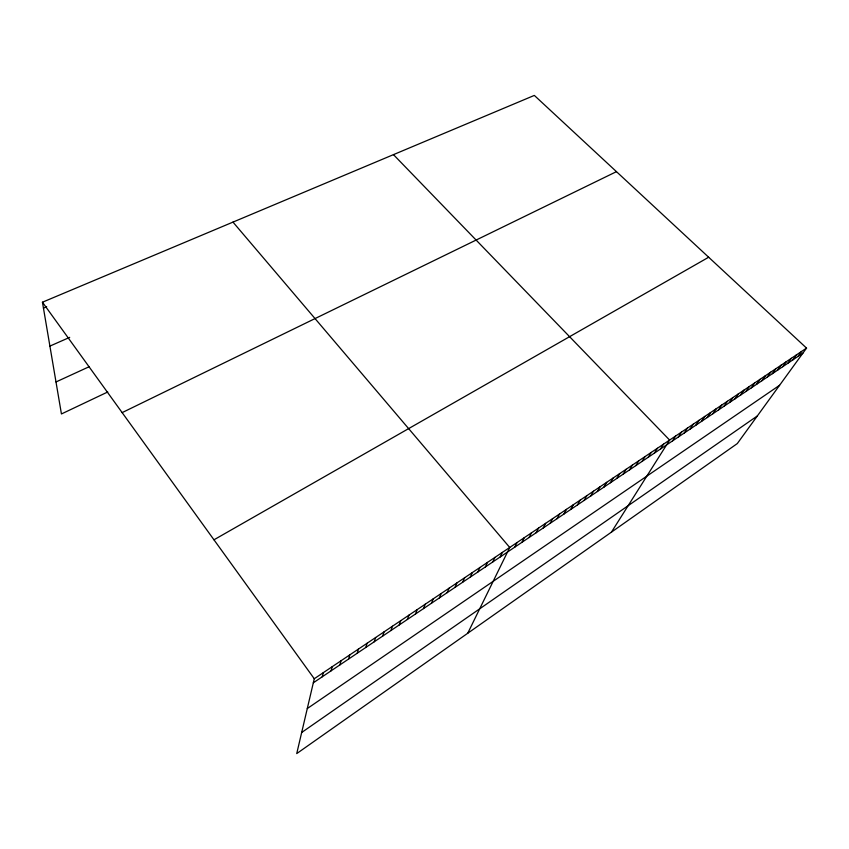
<?xml version="1.0" encoding="UTF-8"?>
<svg xmlns="http://www.w3.org/2000/svg" width="849" height="849" viewBox="0 0 849 849"><rect width="100%" height="100%" fill="white"/><g stroke="black" fill="none" stroke-linecap="round" stroke-linejoin="round"><path stroke-width="1.27" d="M806.55 348.101L314.268 678.744L296.736 753.583L737.303 443.571L806.55 348.101L534.329 95.417L42.45 302.212L61.436 413.962L107.759 391.973M322.259 676.78L323.278 672.695M331.121 670.806L332.203 666.698M339.897 664.894L341.043 660.755M348.599 659.036L349.809 654.876M357.227 653.231L358.49 649.039M365.77 647.479L367.097 643.255M374.239 641.78L375.629 637.535M382.634 636.124L384.077 631.858M390.954 630.52L392.45 626.233M399.2 624.97L400.76 620.651M407.371 619.462L408.985 615.122M415.479 614.007L417.146 609.646M423.502 608.595L425.232 604.212M431.472 603.236L433.245 598.832M439.368 597.919L441.193 593.493M447.19 592.644L449.068 588.208M454.958 587.423L456.879 582.955M462.652 582.244L464.626 577.755M470.282 577.097L472.299 572.597M477.849 572.003L479.908 567.493M485.341 566.952L487.453 562.42M492.781 561.942L494.946 557.39M500.167 556.976L502.364 552.412M467.735 633.258L509.729 547.467L232.987 222.109M514.738 547.159L517.02 542.564M521.933 542.32L524.258 537.704M529.076 537.513L531.442 532.875M536.154 532.748L538.563 528.099M543.169 528.014L545.62 523.355M550.141 523.324L552.625 518.654M557.05 518.675L559.576 513.985M563.906 514.059L566.463 509.358M570.698 509.474L573.298 504.762M577.447 504.932L580.079 500.21M584.133 500.432L586.808 495.689M590.777 495.954L593.483 491.21M597.367 491.518L600.105 486.764M603.904 487.124L606.674 482.349M610.389 482.752L613.19 477.976M616.82 478.422L619.653 473.625M623.198 474.124L626.074 469.317M629.534 469.858L632.441 465.04M635.827 465.623L638.756 460.805M642.067 461.421L645.028 456.592M648.254 457.25L651.247 452.411M654.399 453.111L657.413 448.272M660.501 449.004L663.547 444.154M611.429 532.143L669.617 440.069L393.469 154.635M672.493 440.928L675.592 436.057M678.383 436.959L681.514 432.077M684.241 433.022L687.393 428.129M690.046 429.106L693.23 424.213M695.819 425.222L699.024 420.319M701.539 421.369L704.776 416.456M707.228 417.538L710.486 412.625M712.873 413.739L716.153 408.815M718.477 409.961L721.777 405.037M724.038 406.215L727.36 401.29M729.556 402.5L732.91 397.565M735.043 398.807L738.407 393.862M740.487 395.146L743.883 390.19M745.9 391.506L749.306 386.55M751.259 387.887L754.697 382.931M756.597 384.3L760.046 379.333M761.882 380.734L765.363 375.767M767.146 377.189L770.637 372.223M772.357 373.677L775.869 368.71M777.546 370.185L781.069 365.208M782.693 366.726L786.238 361.738M787.798 363.276L791.374 358.299M792.881 359.859L796.468 354.871M797.922 356.463L801.52 351.475M301.671 732.496L757.34 415.946M307.285 708.554L779.584 385.276M313.323 682.798L802.931 353.099M213.969 539.805L708.66 257.236M122.15 412.614L616.459 171.647M56.002 381.954L89.156 366.726M49.911 346.095L69.703 337.361M43.458 308.134L46.674 306.776M42.45 302.212L314.268 678.744"/></g></svg>
